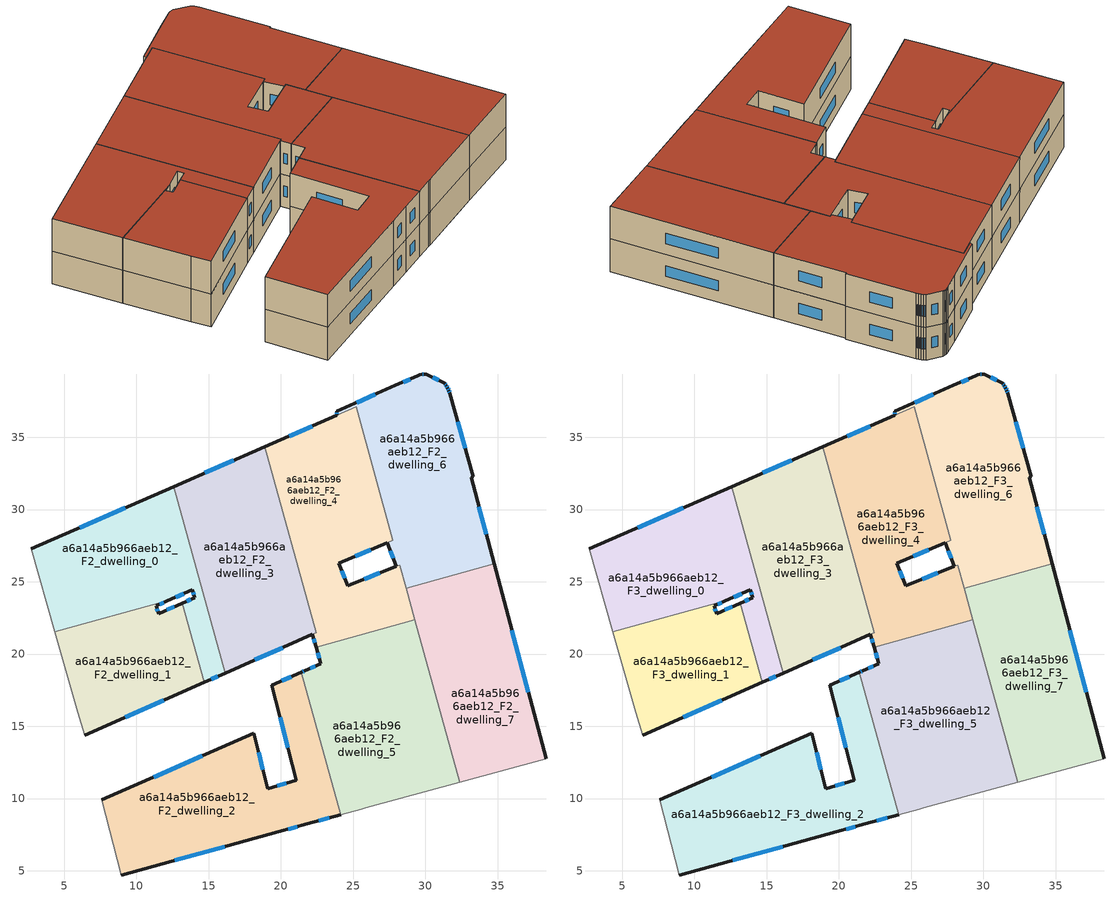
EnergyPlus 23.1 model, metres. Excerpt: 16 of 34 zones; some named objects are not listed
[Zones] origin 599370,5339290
a6a14a5b966aeb12_F2_dwelling_0
 floor to a6a14a5b966aeb12_F1_dwelling_6 (EU_floor_Construction): 12.58,31.59 14.4,24.97 13.75,24.79 13.87,24.45 12.63,23.89 12.48,24.44 4.19,22.16 2.73,27.29 z6
 floor to a6a14a5b966aeb12_F1_dwelling_3 (EU_floor_Construction): 14.41,24.97 16.14,18.68 14.71,18.04 13.19,23.53 14.05,23.91 13.76,24.79 z6; 12.48,24.44 12.63,23.89 12.15,23.68 4.37,21.53 4.19,22.16 z6
 wall outside (EU_wall_Construction): 12.15,23.68 13.87,24.45 14.05,23.91 13.19,23.53 / 12.58,31.59 2.73,27.29 / 14.71,18.04 16.14,18.68 z6:9
 wall to a6a14a5b966aeb12_F2_dwelling_1 (EU_wall_Construction): 13.19,23.53 14.71,18.04 / 4.37,21.53 12.15,23.68 z6:9
 wall adiabatic (EU_wall_Construction): 2.73,27.29 4.37,21.53 z6:9
 wall to a6a14a5b966aeb12_F2_dwelling_3 (EU_wall_Construction): 16.14,18.68 12.58,31.59 z6:9
 window (EU_Window_Construction): 13.76,23.78 13.49,23.66 / 13.93,24.27 13.99,24.09 / 12.74,23.94 13.29,24.19 / 9.23,30.13 6.08,28.76 / 15.2,18.26 15.65,18.46 z7.02:7.98
a6a14a5b966aeb12_F2_dwelling_1
 floor to a6a14a5b966aeb12_F1_dwelling_3 (EU_floor_Construction): 13.19,23.53 14.71,18.04 6.43,14.37 5.96,15.96 4.37,21.53 12.15,23.68 11.37,23.33 11.55,22.8 z6
 wall outside (EU_wall_Construction): 13.19,23.53 11.55,22.8 11.37,23.33 12.15,23.68 / 6.43,14.37 14.71,18.04 z6:9
 wall adiabatic (EU_wall_Construction): 4.37,21.53 5.96,15.96 6.43,14.37 z6:9
 window (EU_Window_Construction): 11.64,23.44 11.89,23.56 / 11.49,22.98 11.43,23.15 / 12.63,23.28 12.11,23.05 / 9.24,15.62 11.89,16.79 z7.02:7.98
a6a14a5b966aeb12_F2_dwelling_2
 floor to a6a14a5b966aeb12_F1_dwelling_0 (EU_floor_Construction): 21.06,11.26 21.89,8.25 21.86,8.25 21.83,8.24 19.83,7.68 8.96,4.71 7.61,9.91 18.13,14.53 19.09,10.66 z6
 floor to a6a14a5b966aeb12_F1_dwelling_1 (EU_floor_Construction): 21.72,17.68 24.15,8.88 21.89,8.25 21.06,11.26 19.58,17.09 z6
 floor to a6a14a5b966aeb12_F1_dwelling_4 (EU_floor_Construction): 21.43,18.74 21.72,17.68 19.58,17.09 19.39,17.85 z6
 wall outside (EU_wall_Construction): 8.96,4.71 19.83,7.68 21.83,8.24 24.15,8.88 / 21.43,18.74 19.39,17.85 21.06,11.26 19.09,10.66 18.13,14.53 7.61,9.91 z6:9
 wall adiabatic (EU_wall_Construction): 7.61,9.91 8.96,4.71 z6:9
 wall to a6a14a5b966aeb12_F2_dwelling_5 (EU_wall_Construction): 24.15,8.88 21.43,18.74 z6:9
 window (EU_Window_Construction): 12.66,5.72 16.13,6.67 / 14.55,12.96 11.19,11.48 / 18.76,11.98 18.46,13.22 / 20.39,11.06 19.76,10.87 / 19.96,15.61 20.49,13.51 / 20.74,18.43 20.08,18.15 / 22.62,8.46 23.36,8.66 / 20.51,7.87 21.15,8.05 z7.02:7.98
a6a14a5b966aeb12_F2_dwelling_3
 floor adiabatic (EU_floor_Construction): 18.89,34.35 22.44,21.48 16.14,18.68 12.58,31.59 z6
 wall outside (EU_wall_Construction): 16.14,18.68 22.19,21.36 / 18.89,34.35 12.58,31.59 z6:9
 wall to a6a14a5b966aeb12_F2_dwelling_4 (EU_wall_Construction): 22.19,21.36 22.44,21.47 / 22.44,21.48 18.89,34.35 z6:9
 window (EU_Window_Construction): 18.2,19.59 20.13,20.45 / 16.74,33.41 14.73,32.53 z7.02:7.98
a6a14a5b966aeb12_F2_dwelling_4
 floor to a6a14a5b966aeb12_F1_dwelling_7 (EU_floor_Construction): 23.44,36.34 25.72,28.09 24.83,27.85 25.13,26.76 24.02,26.29 23.55,27.5 20.98,26.79 18.89,34.35 z6
 floor to a6a14a5b966aeb12_F1_dwelling_4 (EU_floor_Construction): 25.59,25.11 26.55,21.61 22.44,20.47 22.19,21.36 22.44,21.48 20.98,26.79 23.55,27.5 24.62,24.72 z6
 floor to a6a14a5b966aeb12_F1_dwelling_8 (EU_floor_Construction): 25.21,37.11 27.56,28.6 25.72,28.09 23.44,36.34 z6
 floor to a6a14a5b966aeb12_F1_dwelling_5 (EU_floor_Construction): 28.23,26.16 29.28,22.36 26.55,21.61 25.59,25.11 27.99,26.06 z6; 27.56,28.6 27.76,27.88 25.13,26.76 24.83,27.85 z6
 wall outside (EU_wall_Construction): 22.19,21.36 22.44,20.47 / 23.86,36.52 18.89,34.35 / 27.99,26.06 24.62,24.72 24.02,26.29 27.36,27.71 z6:9
 wall to a6a14a5b966aeb12_F2_dwelling_6 (EU_wall_Construction): 27.37,27.71 27.76,27.88 25.21,37.11 23.86,36.52 / 28.23,26.16 27.99,26.06 / 28.67,24.57 28.24,26.16 z6:9
 wall to a6a14a5b966aeb12_F2_dwelling_5 (EU_wall_Construction): 22.44,20.47 29.28,22.36 z6:9
 wall to a6a14a5b966aeb12_F2_dwelling_7 (EU_wall_Construction): 29.28,22.36 28.67,24.57 z6:9
 window (EU_Window_Construction): 25.16,26.77 26.22,27.22 / 24.42,25.26 24.23,25.76 / 22.28,21.06 22.36,20.78 / 22.17,35.78 20.58,35.09 / 26.85,25.61 25.77,25.18 z7.02:7.98
a6a14a5b966aeb12_F2_dwelling_5
 floor to a6a14a5b966aeb12_F1_dwelling_1 (EU_floor_Construction): 27.8,19.36 30.23,10.53 25.89,9.35 25.57,9.26 24.15,8.88 21.72,17.68 z6
 floor to a6a14a5b966aeb12_F1_dwelling_2 (EU_floor_Construction): 29.95,19.95 32.38,11.12 30.23,10.53 27.8,19.36 z6
 floor to a6a14a5b966aeb12_F1_dwelling_4 (EU_floor_Construction): 26.55,21.61 27.22,19.2 21.72,17.68 21.43,18.74 21.56,18.79 22.77,19.32 22.44,20.47 z6
 floor to a6a14a5b966aeb12_F1_dwelling_5 (EU_floor_Construction): 29.28,22.36 29.95,19.95 27.22,19.2 26.55,21.61 z6
 wall outside (EU_wall_Construction): 22.44,20.47 22.77,19.32 21.66,18.84 21.43,18.74 z6:9
 wall adiabatic (EU_wall_Construction): 24.15,8.88 25.57,9.26 25.89,9.35 32.38,11.12 z6:9
 wall to a6a14a5b966aeb12_F2_dwelling_7 (EU_wall_Construction): 32.38,11.12 29.28,22.36 z6:9
 window (EU_Window_Construction): 22.39,19.15 22.04,19 / 22.55,20.08 22.66,19.71 / 21.59,18.8 21.51,18.77 z7.02:7.98
a6a14a5b966aeb12_F2_dwelling_6
 floor to a6a14a5b966aeb12_F1_dwelling_8 (EU_floor_Construction): 31.56,38.41 31.64,38.23 31.7,38.05 33.3,32.26 33.17,32.22 33.68,30.29 27.56,28.6 25.21,37.11 23.86,36.52 23.86,36.79 27.94,38.59 29.49,39.26 29.63,39.33 29.76,39.37 29.93,39.38 30.08,39.36 31.35,38.73 31.46,38.58 z6
 floor to a6a14a5b966aeb12_F1_dwelling_5 (EU_floor_Construction): 33.68,30.29 34.76,26.25 28.67,24.57 28.23,26.16 27.99,26.07 27.37,27.71 27.76,27.88 27.56,28.6 z6
 wall outside (EU_wall_Construction): 34.76,26.25 33.17,32.22 33.3,32.26 31.7,38.05 31.64,38.23 31.56,38.41 31.46,38.58 31.35,38.73 30.08,39.36 29.93,39.38 29.76,39.37 29.63,39.33 29.49,39.26 27.94,38.59 23.86,36.79 23.86,36.52 / 27.37,27.71 27.99,26.07 z6:9
 wall to a6a14a5b966aeb12_F2_dwelling_7 (EU_wall_Construction): 28.67,24.57 34.76,26.25 z6:9
 window (EU_Window_Construction): 23.86,36.7 23.86,36.61 / 26.55,37.98 25.25,37.41 / 28.96,39.03 28.47,38.82 / 29.87,39.38 29.82,39.37 / 30.92,38.95 30.51,39.15 / 31.42,38.63 31.39,38.68 / 31.53,38.47 31.5,38.52 / 31.61,38.29 31.59,38.35 / 31.68,38.12 31.66,38.17 / 32.76,34.23 32.25,36.08 / 34.22,28.28 33.71,30.19 / 27.58,27.15 27.78,26.62 z7.02:7.98
a6a14a5b966aeb12_F2_dwelling_7
 floor to a6a14a5b966aeb12_F1_dwelling_2 (EU_floor_Construction): 36,21.62 38.37,12.74 32.38,11.12 29.95,19.95 z6
 floor to a6a14a5b966aeb12_F1_dwelling_5 (EU_floor_Construction): 34.76,26.25 36,21.62 29.95,19.95 28.67,24.57 z6
 wall outside (EU_wall_Construction): 38.37,12.74 34.76,26.25 z6:9
 wall adiabatic (EU_wall_Construction): 32.38,11.12 38.37,12.74 z6:9
 window (EU_Window_Construction): 37.14,17.34 35.99,21.65 z7.02:7.98
a6a14a5b966aeb12_F3_dwelling_0
 floor to a6a14a5b966aeb12_F2_dwelling_0 (EU_floor_Construction): 12.58,31.59 16.14,18.68 14.71,18.04 13.19,23.53 14.05,23.91 13.87,24.45 12.15,23.68 4.37,21.53 2.73,27.29 z9
 wall outside (EU_wall_Construction): 12.15,23.68 13.87,24.45 14.05,23.91 13.19,23.53 / 12.58,31.59 2.73,27.29 / 14.71,18.04 16.14,18.68 z9:12
 wall to a6a14a5b966aeb12_F3_dwelling_1 (EU_wall_Construction): 13.19,23.53 14.71,18.04 / 4.37,21.53 12.15,23.68 z9:12
 wall adiabatic (EU_wall_Construction): 2.73,27.29 4.37,21.53 z9:12
 wall to a6a14a5b966aeb12_F3_dwelling_3 (EU_wall_Construction): 16.14,18.68 12.58,31.59 z9:12
 window (EU_Window_Construction): 13.76,23.78 13.49,23.66 / 13.93,24.27 13.99,24.09 / 12.74,23.94 13.29,24.19 / 9.23,30.13 6.08,28.76 / 15.2,18.26 15.65,18.46 z10.02:10.98
 roof outside (EU_roof_Construction): 16.14,18.68 12.58,31.59 2.73,27.29 4.37,21.53 12.15,23.68 13.87,24.45 14.05,23.91 13.19,23.53 14.71,18.04 z12
a6a14a5b966aeb12_F3_dwelling_1
 floor to a6a14a5b966aeb12_F2_dwelling_1 (EU_floor_Construction): 13.19,23.53 14.71,18.04 6.43,14.37 5.96,15.96 4.37,21.53 12.15,23.68 11.37,23.33 11.55,22.8 z9
 wall outside (EU_wall_Construction): 13.19,23.53 11.55,22.8 11.37,23.33 12.15,23.68 / 6.43,14.37 14.71,18.04 z9:12
 wall adiabatic (EU_wall_Construction): 4.37,21.53 5.96,15.96 6.43,14.37 z9:12
 window (EU_Window_Construction): 11.64,23.44 11.89,23.56 / 11.49,22.98 11.43,23.15 / 12.63,23.28 12.11,23.05 / 9.24,15.62 11.89,16.79 z10.02:10.98
 roof outside (EU_roof_Construction): 14.71,18.04 13.19,23.53 11.55,22.8 11.37,23.33 12.15,23.68 4.37,21.53 5.96,15.96 6.43,14.37 z12
a6a14a5b966aeb12_F3_dwelling_2
 floor to a6a14a5b966aeb12_F2_dwelling_2 (EU_floor_Construction): 21.43,18.74 24.15,8.88 21.83,8.24 19.83,7.68 8.96,4.71 7.61,9.91 18.13,14.53 19.09,10.66 21.06,11.26 19.39,17.85 z9
 wall outside (EU_wall_Construction): 8.96,4.71 19.83,7.68 21.83,8.24 24.15,8.88 / 21.43,18.74 19.39,17.85 21.06,11.26 19.09,10.66 18.13,14.53 7.61,9.91 z9:12
 wall adiabatic (EU_wall_Construction): 7.61,9.91 8.96,4.71 z9:12
 wall to a6a14a5b966aeb12_F3_dwelling_5 (EU_wall_Construction): 24.15,8.88 21.43,18.74 z9:12
 window (EU_Window_Construction): 12.66,5.72 16.13,6.67 / 14.55,12.96 11.19,11.48 / 18.76,11.98 18.46,13.22 / 20.39,11.06 19.76,10.87 / 19.96,15.61 20.49,13.51 / 20.74,18.43 20.08,18.15 / 22.62,8.46 23.36,8.66 / 20.51,7.87 21.15,8.05 z10.02:10.98
 roof outside (EU_roof_Construction): 24.15,8.88 21.43,18.74 19.39,17.85 21.06,11.26 19.09,10.66 18.13,14.53 7.61,9.91 8.96,4.71 19.83,7.68 21.83,8.24 z12
a6a14a5b966aeb12_F3_dwelling_3
 floor to a6a14a5b966aeb12_F2_dwelling_3 (EU_floor_Construction): 18.89,34.35 22.44,21.48 16.14,18.68 12.58,31.59 z9
 wall outside (EU_wall_Construction): 16.14,18.68 22.19,21.36 / 18.89,34.35 12.58,31.59 z9:12
 wall to a6a14a5b966aeb12_F3_dwelling_4 (EU_wall_Construction): 22.19,21.36 22.44,21.47 / 22.44,21.48 18.89,34.35 z9:12
 window (EU_Window_Construction): 18.2,19.59 20.13,20.45 / 16.74,33.41 14.73,32.53 z10.02:10.98
 roof outside (EU_roof_Construction): 22.44,21.47 18.89,34.35 12.58,31.59 16.14,18.68 z12
a6a14a5b966aeb12_F3_dwelling_4
 floor to a6a14a5b966aeb12_F2_dwelling_4 (EU_floor_Construction): 25.21,37.11 27.76,27.88 27.37,27.71 24.02,26.29 24.62,24.72 28.23,26.16 29.28,22.36 22.44,20.47 22.19,21.36 22.44,21.47 18.89,34.35 z9
 wall outside (EU_wall_Construction): 22.19,21.36 22.44,20.47 / 23.86,36.52 18.89,34.35 / 27.99,26.06 24.62,24.72 24.02,26.29 27.36,27.71 z9:12
 wall to a6a14a5b966aeb12_F3_dwelling_6 (EU_wall_Construction): 27.37,27.71 27.76,27.88 25.21,37.11 23.86,36.52 / 28.23,26.16 27.99,26.06 / 28.67,24.57 28.24,26.16 z9:12
 wall to a6a14a5b966aeb12_F3_dwelling_5 (EU_wall_Construction): 22.44,20.47 29.28,22.36 z9:12
 wall to a6a14a5b966aeb12_F3_dwelling_7 (EU_wall_Construction): 29.28,22.36 28.67,24.57 z9:12
 window (EU_Window_Construction): 25.16,26.77 26.22,27.22 / 24.42,25.26 24.23,25.76 / 22.28,21.06 22.36,20.78 / 22.17,35.78 20.58,35.09 / 26.85,25.61 25.77,25.18 z10.02:10.98
 roof outside (EU_roof_Construction): 29.28,22.36 28.23,26.16 24.62,24.72 24.02,26.29 27.76,27.88 25.21,37.11 18.89,34.35 22.44,21.47 22.19,21.36 22.44,20.47 z12
a6a14a5b966aeb12_F3_dwelling_5
 floor to a6a14a5b966aeb12_F2_dwelling_5 (EU_floor_Construction): 29.28,22.36 32.38,11.12 25.89,9.35 25.57,9.26 24.15,8.88 21.43,18.74 21.66,18.84 22.77,19.32 22.44,20.47 z9
 wall outside (EU_wall_Construction): 22.44,20.47 22.77,19.32 21.66,18.84 21.43,18.74 z9:12
 wall adiabatic (EU_wall_Construction): 24.15,8.88 25.57,9.26 25.89,9.35 32.38,11.12 z9:12
 wall to a6a14a5b966aeb12_F3_dwelling_7 (EU_wall_Construction): 32.38,11.12 29.28,22.36 z9:12
 window (EU_Window_Construction): 22.39,19.15 22.04,19 / 22.55,20.08 22.66,19.71 / 21.59,18.8 21.51,18.77 z10.02:10.98
 roof outside (EU_roof_Construction): 32.38,11.12 29.28,22.36 22.44,20.47 22.77,19.32 21.66,18.84 21.43,18.74 24.15,8.88 25.57,9.26 25.89,9.35 z12
a6a14a5b966aeb12_F3_dwelling_6
 floor to a6a14a5b966aeb12_F2_dwelling_6 (EU_floor_Construction): 31.64,38.23 31.7,38.05 33.3,32.26 33.17,32.22 34.76,26.25 28.67,24.57 28.23,26.16 27.99,26.07 27.37,27.71 27.76,27.88 25.21,37.11 23.86,36.52 23.86,36.79 27.94,38.59 29.49,39.26 29.63,39.33 29.76,39.37 29.93,39.38 30.08,39.36 31.35,38.73 31.46,38.58 31.56,38.41 z9
 wall outside (EU_wall_Construction): 34.76,26.25 33.17,32.22 33.3,32.26 31.7,38.05 31.64,38.23 31.56,38.41 31.46,38.58 31.35,38.73 30.08,39.36 29.93,39.38 29.76,39.37 29.63,39.33 29.49,39.26 27.94,38.59 23.86,36.79 23.86,36.52 / 27.37,27.71 27.99,26.07 z9:12
 wall to a6a14a5b966aeb12_F3_dwelling_7 (EU_wall_Construction): 28.67,24.57 34.76,26.25 z9:12
 window (EU_Window_Construction): 23.86,36.7 23.86,36.61 / 26.55,37.98 25.25,37.41 / 28.96,39.03 28.47,38.82 / 29.87,39.38 29.82,39.37 / 30.92,38.95 30.51,39.15 / 31.42,38.63 31.39,38.68 / 31.53,38.47 31.5,38.52 / 31.61,38.29 31.59,38.35 / 31.68,38.12 31.66,38.17 / 32.76,34.23 32.25,36.08 / 34.22,28.28 33.71,30.19 / 27.58,27.15 27.78,26.62 z10.02:10.98
 roof outside (EU_roof_Construction): 34.76,26.25 33.17,32.22 33.3,32.26 31.7,38.05 31.64,38.23 31.56,38.41 31.46,38.58 31.35,38.73 30.08,39.36 29.93,39.38 29.76,39.37 29.63,39.33 29.49,39.26 27.94,38.59 23.86,36.79 23.86,36.52 25.21,37.11 27.76,27.88 27.37,27.71 27.99,26.07 28.23,26.16 28.67,24.57 z12
a6a14a5b966aeb12_F3_dwelling_7
 floor to a6a14a5b966aeb12_F2_dwelling_7 (EU_floor_Construction): 34.76,26.25 38.37,12.74 32.38,11.12 28.67,24.57 z9
 wall outside (EU_wall_Construction): 38.37,12.74 34.76,26.25 z9:12
 wall adiabatic (EU_wall_Construction): 32.38,11.12 38.37,12.74 z9:12
 window (EU_Window_Construction): 37.14,17.34 35.99,21.65 z10.02:10.98
 roof outside (EU_roof_Construction): 38.37,12.74 34.76,26.25 28.67,24.57 32.38,11.12 z12
[Building]
EU S2 Campaign: North Axis=0; Terrain=City; Solar Distribution=FullExterior
[Site:Location]
Vienna: Latitude=48; Longitude=16.5; Time Zone=1; Elevation=183
[SizingPeriod:WeatherFileDays]
AnnualSizingPeriod: Begin Month=1; Begin Day of Month=1; End Month=12; End Day of Month=31; Day of Week for Start Day=Monday; Use Weather File Daylight Saving Period=No; Use Weather File Rain and Snow Indicators=No
[MATERIAL]
EU_InternalMass_Material: Roughness=MediumRough; Thickness=0.1; Conductivity=1; Density=1800; Specific Heat=900; Thermal Absorptance=0.9; Solar Absorptance=0.7; Visible Absorptance=0.7
[MATERIAL:NOMASS] Roughness=MediumRough; Thermal Absorptance=0.9; Solar Absorptance=0.7; Visible Absorptance=0.7
Name | Thermal Resistance
EU_wall_NoMass | 0.942466
EU_roof_NoMass | 0.551687
EU_floor_NoMass | 0.66527
[WINDOWMATERIAL:SIMPLEGLAZINGSYSTEM]
EU_Window_SimpleGlazing: UFactor=2.03367; Solar Heat Gain Coefficient=0.65; Visible Transmittance=0.65
[CONSTRUCTION]
EU_wall_Construction: EU_wall_NoMass
EU_roof_Construction: EU_roof_NoMass
EU_floor_Construction: EU_floor_NoMass
EU_Window_Construction: EU_Window_SimpleGlazing
EU_InternalMass_Construction: EU_InternalMass_Material
[ZONE] Type=1; Multiplier=1; Ceiling Height=autocalculate; Floor Area=autocalculate; Part of Total Floor Area=Yes
Name | Volume
a6a14a5b966aeb12_F2_dwelling_0; a6a14a5b966aeb12_F3_dwelling_0 | 241.17
a6a14a5b966aeb12_F2_dwelling_1; a6a14a5b966aeb12_F3_dwelling_1 | 180.404
a6a14a5b966aeb12_F2_dwelling_2; a6a14a5b966aeb12_F3_dwelling_2 | 299.635
a6a14a5b966aeb12_F2_dwelling_3; a6a14a5b966aeb12_F3_dwelling_3 | 273.48
a6a14a5b966aeb12_F2_dwelling_4 | 283.684
a6a14a5b966aeb12_F3_dwelling_4 | 283.718
a6a14a5b966aeb12_F2_dwelling_5; a6a14a5b966aeb12_F3_dwelling_5 | 292.454
a6a14a5b966aeb12_F2_dwelling_6; a6a14a5b966aeb12_F3_dwelling_6 | 265.203
a6a14a5b966aeb12_F2_dwelling_7; a6a14a5b966aeb12_F3_dwelling_7 | 262.297
[INTERNALMASS] Construction=EU_InternalMass_Construction
Name | Zone or ZoneList | Surface Area
a6a14a5b966aeb12_F2_dwelling_0_EU_InternalMass | a6a14a5b966aeb12_F2_dwelling_0 | 80.3862
a6a14a5b966aeb12_F2_dwelling_1_EU_InternalMass | a6a14a5b966aeb12_F2_dwelling_1 | 60.137
a6a14a5b966aeb12_F2_dwelling_2_EU_InternalMass | a6a14a5b966aeb12_F2_dwelling_2 | 99.8754
a6a14a5b966aeb12_F2_dwelling_3_EU_InternalMass | a6a14a5b966aeb12_F2_dwelling_3 | 91.1732
a6a14a5b966aeb12_F2_dwelling_4_EU_InternalMass | a6a14a5b966aeb12_F2_dwelling_4 | 94.5663
a6a14a5b966aeb12_F2_dwelling_5_EU_InternalMass | a6a14a5b966aeb12_F2_dwelling_5 | 97.4856
a6a14a5b966aeb12_F2_dwelling_6_EU_InternalMass | a6a14a5b966aeb12_F2_dwelling_6 | 88.4015
a6a14a5b966aeb12_F2_dwelling_7_EU_InternalMass | a6a14a5b966aeb12_F2_dwelling_7 | 87.4335
a6a14a5b966aeb12_F3_dwelling_0_EU_InternalMass | a6a14a5b966aeb12_F3_dwelling_0 | 80.3862
a6a14a5b966aeb12_F3_dwelling_1_EU_InternalMass | a6a14a5b966aeb12_F3_dwelling_1 | 60.137
a6a14a5b966aeb12_F3_dwelling_2_EU_InternalMass | a6a14a5b966aeb12_F3_dwelling_2 | 99.8754
a6a14a5b966aeb12_F3_dwelling_3_EU_InternalMass | a6a14a5b966aeb12_F3_dwelling_3 | 91.1732
a6a14a5b966aeb12_F3_dwelling_4_EU_InternalMass | a6a14a5b966aeb12_F3_dwelling_4 | 94.5663
a6a14a5b966aeb12_F3_dwelling_5_EU_InternalMass | a6a14a5b966aeb12_F3_dwelling_5 | 97.4856
a6a14a5b966aeb12_F3_dwelling_6_EU_InternalMass | a6a14a5b966aeb12_F3_dwelling_6 | 88.4015
a6a14a5b966aeb12_F3_dwelling_7_EU_InternalMass | a6a14a5b966aeb12_F3_dwelling_7 | 87.4335
[OTHEREQUIPMENT] Fuel Type=Electricity; Design Level Calculation Method=Watts/Area; Power per Zone Floor Area=1; Fraction Latent=0; Fraction Radiant=0; Fraction Lost=0; Carbon Dioxide Generation Rate=0; EndUse Subcategory=EU_Step8_InternalGains
Name | Zone or ZoneList or Space or SpaceList | Schedule
EU_Step8_InternalGain_a6a14a5b966aeb12_F2_dwelling_0_f000 | a6a14a5b966aeb12_F2_dwelling_0 | EU_Step8_GainSchedule_a6a14a5b966aeb12_F2_dwelling_0_f000
EU_Step8_InternalGain_a6a14a5b966aeb12_F2_dwelling_1_f000 | a6a14a5b966aeb12_F2_dwelling_1 | EU_Step8_GainSchedule_a6a14a5b966aeb12_F2_dwelling_1_f000
EU_Step8_InternalGain_a6a14a5b966aeb12_F2_dwelling_2_f000 | a6a14a5b966aeb12_F2_dwelling_2 | EU_Step8_GainSchedule_a6a14a5b966aeb12_F2_dwelling_2_f000
EU_Step8_InternalGain_a6a14a5b966aeb12_F2_dwelling_3_f000 | a6a14a5b966aeb12_F2_dwelling_3 | EU_Step8_GainSchedule_a6a14a5b966aeb12_F2_dwelling_3_f000
EU_Step8_InternalGain_a6a14a5b966aeb12_F2_dwelling_4_f000 | a6a14a5b966aeb12_F2_dwelling_4 | EU_Step8_GainSchedule_a6a14a5b966aeb12_F2_dwelling_4_f000
EU_Step8_InternalGain_a6a14a5b966aeb12_F2_dwelling_5_f000 | a6a14a5b966aeb12_F2_dwelling_5 | EU_Step8_GainSchedule_a6a14a5b966aeb12_F2_dwelling_5_f000
EU_Step8_InternalGain_a6a14a5b966aeb12_F2_dwelling_6_f000 | a6a14a5b966aeb12_F2_dwelling_6 | EU_Step8_GainSchedule_a6a14a5b966aeb12_F2_dwelling_6_f000
EU_Step8_InternalGain_a6a14a5b966aeb12_F2_dwelling_7_f000 | a6a14a5b966aeb12_F2_dwelling_7 | EU_Step8_GainSchedule_a6a14a5b966aeb12_F2_dwelling_7_f000
EU_Step8_InternalGain_a6a14a5b966aeb12_F3_dwelling_0_f000 | a6a14a5b966aeb12_F3_dwelling_0 | EU_Step8_GainSchedule_a6a14a5b966aeb12_F3_dwelling_0_f000
EU_Step8_InternalGain_a6a14a5b966aeb12_F3_dwelling_1_f000 | a6a14a5b966aeb12_F3_dwelling_1 | EU_Step8_GainSchedule_a6a14a5b966aeb12_F3_dwelling_1_f000
EU_Step8_InternalGain_a6a14a5b966aeb12_F3_dwelling_2_f000 | a6a14a5b966aeb12_F3_dwelling_2 | EU_Step8_GainSchedule_a6a14a5b966aeb12_F3_dwelling_2_f000
EU_Step8_InternalGain_a6a14a5b966aeb12_F3_dwelling_3_f000 | a6a14a5b966aeb12_F3_dwelling_3 | EU_Step8_GainSchedule_a6a14a5b966aeb12_F3_dwelling_3_f000
EU_Step8_InternalGain_a6a14a5b966aeb12_F3_dwelling_4_f000 | a6a14a5b966aeb12_F3_dwelling_4 | EU_Step8_GainSchedule_a6a14a5b966aeb12_F3_dwelling_4_f000
EU_Step8_InternalGain_a6a14a5b966aeb12_F3_dwelling_5_f000 | a6a14a5b966aeb12_F3_dwelling_5 | EU_Step8_GainSchedule_a6a14a5b966aeb12_F3_dwelling_5_f000
EU_Step8_InternalGain_a6a14a5b966aeb12_F3_dwelling_6_f000 | a6a14a5b966aeb12_F3_dwelling_6 | EU_Step8_GainSchedule_a6a14a5b966aeb12_F3_dwelling_6_f000
EU_Step8_InternalGain_a6a14a5b966aeb12_F3_dwelling_7_f000 | a6a14a5b966aeb12_F3_dwelling_7 | EU_Step8_GainSchedule_a6a14a5b966aeb12_F3_dwelling_7_f000
[ZONEVENTILATION:DESIGNFLOWRATE] Schedule=EU_AlwaysOn; Design Flow Rate Calculation Method=AirChanges/Hour; Air Changes per Hour=0.530523; Ventilation Type=Natural; Fan Pressure Rise=0; Fan Total Efficiency=1; Constant Term Coefficient=1; Temperature Term Coefficient=0; Velocity Term Coefficient=0; Velocity Squared Term Coefficient=0; Minimum Indoor Temperature=-100; Maximum Indoor Temperature=100; Delta Temperature=-100; Minimum Outdoor Temperature=-100; Maximum Outdoor Temperature=100; Maximum Wind Speed=40
Name | Zone or ZoneList or Space or SpaceList
EU_ConstantAir_a6a14a5b966aeb12_F2_dwelling_0 | a6a14a5b966aeb12_F2_dwelling_0
EU_ConstantAir_a6a14a5b966aeb12_F2_dwelling_1 | a6a14a5b966aeb12_F2_dwelling_1
EU_ConstantAir_a6a14a5b966aeb12_F2_dwelling_2 | a6a14a5b966aeb12_F2_dwelling_2
EU_ConstantAir_a6a14a5b966aeb12_F2_dwelling_3 | a6a14a5b966aeb12_F2_dwelling_3
EU_ConstantAir_a6a14a5b966aeb12_F2_dwelling_4 | a6a14a5b966aeb12_F2_dwelling_4
EU_ConstantAir_a6a14a5b966aeb12_F2_dwelling_5 | a6a14a5b966aeb12_F2_dwelling_5
EU_ConstantAir_a6a14a5b966aeb12_F2_dwelling_6 | a6a14a5b966aeb12_F2_dwelling_6
EU_ConstantAir_a6a14a5b966aeb12_F2_dwelling_7 | a6a14a5b966aeb12_F2_dwelling_7
EU_ConstantAir_a6a14a5b966aeb12_F3_dwelling_0 | a6a14a5b966aeb12_F3_dwelling_0
EU_ConstantAir_a6a14a5b966aeb12_F3_dwelling_1 | a6a14a5b966aeb12_F3_dwelling_1
EU_ConstantAir_a6a14a5b966aeb12_F3_dwelling_2 | a6a14a5b966aeb12_F3_dwelling_2
EU_ConstantAir_a6a14a5b966aeb12_F3_dwelling_3 | a6a14a5b966aeb12_F3_dwelling_3
EU_ConstantAir_a6a14a5b966aeb12_F3_dwelling_4 | a6a14a5b966aeb12_F3_dwelling_4
EU_ConstantAir_a6a14a5b966aeb12_F3_dwelling_5 | a6a14a5b966aeb12_F3_dwelling_5
EU_ConstantAir_a6a14a5b966aeb12_F3_dwelling_6 | a6a14a5b966aeb12_F3_dwelling_6
EU_ConstantAir_a6a14a5b966aeb12_F3_dwelling_7 | a6a14a5b966aeb12_F3_dwelling_7
[HVACTEMPLATE:ZONE:IDEALLOADSAIRSYSTEM] System Availability Schedule=EU_AlwaysOn; Maximum Heating Supply Air Temperature=50; Minimum Cooling Supply Air Temperature=13; Maximum Heating Supply Air Humidity Ratio=0.0156; Minimum Cooling Supply Air Humidity Ratio=0.0077; Heating Limit=NoLimit; Cooling Limit=NoLimit; Heating Availability Schedule=EU_AlwaysOn; Cooling Availability Schedule=EU_CoolingOff; Dehumidification Control Type=ConstantSensibleHeatRatio; Cooling Sensible Heat Ratio=0.7; Dehumidification Setpoint=60; Humidification Control Type=None; Humidification Setpoint=30; Outdoor Air Method=None; Outdoor Air Flow Rate per Person=0.00944; Outdoor Air Flow Rate per Zone Floor Area=0; Outdoor Air Flow Rate per Zone=0; Demand Controlled Ventilation Type=None; Outdoor Air Economizer Type=NoEconomizer; Heat Recovery Type=None; Sensible Heat Recovery Effectiveness=0.7; Latent Heat Recovery Effectiveness=0.65
Name | Template Thermostat
a6a14a5b966aeb12_F2_dwelling_0 | EU_HeatOnly_a6a14a5b966aeb12_F2_dwelling_0
a6a14a5b966aeb12_F2_dwelling_1 | EU_HeatOnly_a6a14a5b966aeb12_F2_dwelling_1
a6a14a5b966aeb12_F2_dwelling_2 | EU_HeatOnly_a6a14a5b966aeb12_F2_dwelling_2
a6a14a5b966aeb12_F2_dwelling_3 | EU_HeatOnly_a6a14a5b966aeb12_F2_dwelling_3
a6a14a5b966aeb12_F2_dwelling_4 | EU_HeatOnly_a6a14a5b966aeb12_F2_dwelling_4
a6a14a5b966aeb12_F2_dwelling_5 | EU_HeatOnly_a6a14a5b966aeb12_F2_dwelling_5
a6a14a5b966aeb12_F2_dwelling_6 | EU_HeatOnly_a6a14a5b966aeb12_F2_dwelling_6
a6a14a5b966aeb12_F2_dwelling_7 | EU_HeatOnly_a6a14a5b966aeb12_F2_dwelling_7
a6a14a5b966aeb12_F3_dwelling_0 | EU_HeatOnly_a6a14a5b966aeb12_F3_dwelling_0
a6a14a5b966aeb12_F3_dwelling_1 | EU_HeatOnly_a6a14a5b966aeb12_F3_dwelling_1
a6a14a5b966aeb12_F3_dwelling_2 | EU_HeatOnly_a6a14a5b966aeb12_F3_dwelling_2
a6a14a5b966aeb12_F3_dwelling_3 | EU_HeatOnly_a6a14a5b966aeb12_F3_dwelling_3
a6a14a5b966aeb12_F3_dwelling_4 | EU_HeatOnly_a6a14a5b966aeb12_F3_dwelling_4
a6a14a5b966aeb12_F3_dwelling_5 | EU_HeatOnly_a6a14a5b966aeb12_F3_dwelling_5
a6a14a5b966aeb12_F3_dwelling_6 | EU_HeatOnly_a6a14a5b966aeb12_F3_dwelling_6
a6a14a5b966aeb12_F3_dwelling_7 | EU_HeatOnly_a6a14a5b966aeb12_F3_dwelling_7
[SIZING:ZONE] Zone Cooling Design Supply Air Temperature Input Method=SupplyAirTemperature; Zone Cooling Design Supply Air Temperature=13; Zone Heating Design Supply Air Temperature Input Method=SupplyAirTemperature; Zone Heating Design Supply Air Temperature=50; Zone Cooling Design Supply Air Humidity Ratio=0.008; Zone Heating Design Supply Air Humidity Ratio=0.008; Cooling Design Air Flow Method=DesignDay; Cooling Design Air Flow Rate=0; Cooling Minimum Air Flow per Zone Floor Area=0.000762; Cooling Minimum Air Flow=0; Cooling Minimum Air Flow Fraction=0.2; Heating Design Air Flow Method=DesignDay; Heating Design Air Flow Rate=0; Heating Maximum Air Flow per Zone Floor Area=0.002032; Heating Maximum Air Flow=0.141576; Heating Maximum Air Flow Fraction=0.3; Account for Dedicated Outdoor Air System=No; Dedicated Outdoor Air System Control Strategy=NeutralSupplyAir; Dedicated Outdoor Air Low Setpoint Temperature for Design=autosize; Dedicated Outdoor Air High Setpoint Temperature for Design=autosize; Zone Load Sizing Method=Sensible Load Only No Latent Load; Zone Latent Cooling Design Supply Air Humidity Ratio Input Method=HumidityRatioDifference; Zone Cooling Design Supply Air Humidity Ratio Difference=0.005; Zone Latent Heating Design Supply Air Humidity Ratio Input Method=HumidityRatioDifference; Zone Humidification Design Supply Air Humidity Ratio Difference=0.005
a6a14a5b966aeb12_F2_dwelling_0; a6a14a5b966aeb12_F2_dwelling_1; a6a14a5b966aeb12_F2_dwelling_2; a6a14a5b966aeb12_F2_dwelling_3; a6a14a5b966aeb12_F2_dwelling_4; a6a14a5b966aeb12_F2_dwelling_5; a6a14a5b966aeb12_F2_dwelling_6; a6a14a5b966aeb12_F2_dwelling_7; a6a14a5b966aeb12_F3_dwelling_0; a6a14a5b966aeb12_F3_dwelling_1; a6a14a5b966aeb12_F3_dwelling_2; a6a14a5b966aeb12_F3_dwelling_3; a6a14a5b966aeb12_F3_dwelling_4; a6a14a5b966aeb12_F3_dwelling_5; a6a14a5b966aeb12_F3_dwelling_6; a6a14a5b966aeb12_F3_dwelling_7
[SCHEDULE:CONSTANT]
Name | Hourly Value
EU_AlwaysOn | 1
EU_CoolingOff | 0
[SCHEDULE:FILE] Column Number=1; Rows to Skip at Top=0; Number of Hours of Data=8760; Column Separator=Comma; Interpolate to Timestep=No; Minutes per Item=60; Adjust Schedule for Daylight Savings=Yes
Name | File
EU_Step8_GainSchedule_a6a14a5b966aeb12_F2_dwelling_0_f000 | ../../schedules/a6a14a5b966aeb12/a6a14a5b966aeb12_F2_dwelling_0_f000_gain.csv
EU_Step8_GainSchedule_a6a14a5b966aeb12_F2_dwelling_1_f000 | ../../schedules/a6a14a5b966aeb12/a6a14a5b966aeb12_F2_dwelling_1_f000_gain.csv
EU_Step8_GainSchedule_a6a14a5b966aeb12_F2_dwelling_2_f000 | ../../schedules/a6a14a5b966aeb12/a6a14a5b966aeb12_F2_dwelling_2_f000_gain.csv
EU_Step8_GainSchedule_a6a14a5b966aeb12_F2_dwelling_3_f000 | ../../schedules/a6a14a5b966aeb12/a6a14a5b966aeb12_F2_dwelling_3_f000_gain.csv
EU_Step8_GainSchedule_a6a14a5b966aeb12_F2_dwelling_4_f000 | ../../schedules/a6a14a5b966aeb12/a6a14a5b966aeb12_F2_dwelling_4_f000_gain.csv
EU_Step8_GainSchedule_a6a14a5b966aeb12_F2_dwelling_5_f000 | ../../schedules/a6a14a5b966aeb12/a6a14a5b966aeb12_F2_dwelling_5_f000_gain.csv
EU_Step8_GainSchedule_a6a14a5b966aeb12_F2_dwelling_6_f000 | ../../schedules/a6a14a5b966aeb12/a6a14a5b966aeb12_F2_dwelling_6_f000_gain.csv
EU_Step8_GainSchedule_a6a14a5b966aeb12_F2_dwelling_7_f000 | ../../schedules/a6a14a5b966aeb12/a6a14a5b966aeb12_F2_dwelling_7_f000_gain.csv
EU_Step8_GainSchedule_a6a14a5b966aeb12_F3_dwelling_0_f000 | ../../schedules/a6a14a5b966aeb12/a6a14a5b966aeb12_F3_dwelling_0_f000_gain.csv
EU_Step8_GainSchedule_a6a14a5b966aeb12_F3_dwelling_1_f000 | ../../schedules/a6a14a5b966aeb12/a6a14a5b966aeb12_F3_dwelling_1_f000_gain.csv
EU_Step8_GainSchedule_a6a14a5b966aeb12_F3_dwelling_2_f000 | ../../schedules/a6a14a5b966aeb12/a6a14a5b966aeb12_F3_dwelling_2_f000_gain.csv
EU_Step8_GainSchedule_a6a14a5b966aeb12_F3_dwelling_3_f000 | ../../schedules/a6a14a5b966aeb12/a6a14a5b966aeb12_F3_dwelling_3_f000_gain.csv
EU_Step8_GainSchedule_a6a14a5b966aeb12_F3_dwelling_4_f000 | ../../schedules/a6a14a5b966aeb12/a6a14a5b966aeb12_F3_dwelling_4_f000_gain.csv
EU_Step8_GainSchedule_a6a14a5b966aeb12_F3_dwelling_5_f000 | ../../schedules/a6a14a5b966aeb12/a6a14a5b966aeb12_F3_dwelling_5_f000_gain.csv
EU_Step8_GainSchedule_a6a14a5b966aeb12_F3_dwelling_6_f000 | ../../schedules/a6a14a5b966aeb12/a6a14a5b966aeb12_F3_dwelling_6_f000_gain.csv
EU_Step8_GainSchedule_a6a14a5b966aeb12_F3_dwelling_7_f000 | ../../schedules/a6a14a5b966aeb12/a6a14a5b966aeb12_F3_dwelling_7_f000_gain.csv
